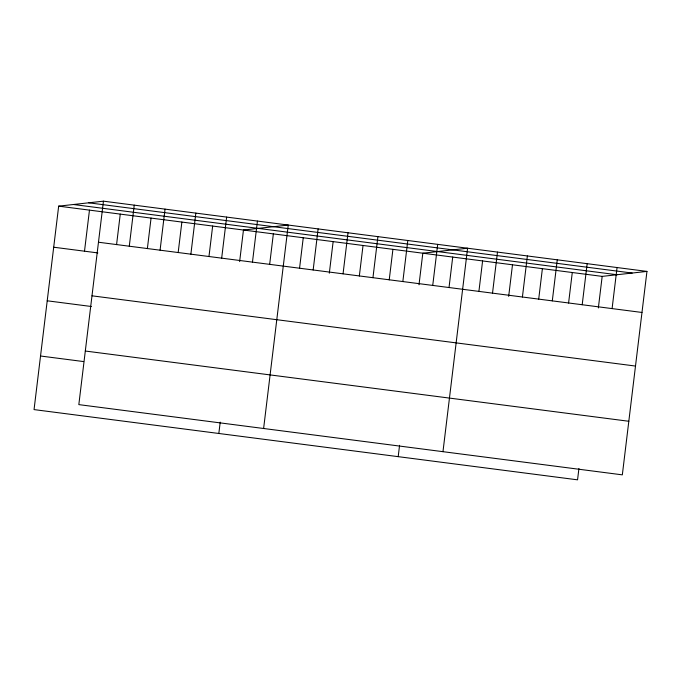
<?xml version="1.0" encoding="UTF-8"?>
<svg xmlns="http://www.w3.org/2000/svg" width="681" height="681" viewBox="0 0 681 681"><rect width="100%" height="100%" fill="white"/><g stroke="black" fill="none" stroke-linecap="round" stroke-linejoin="round"><path stroke-width="1.02" d="M103.444 201.167L78.826 404.616L622.332 474.853L646.95 271.404L103.444 201.167L58.668 206.147L34.05 409.596L577.556 479.833L578.927 468.494M84.504 251.187L89.466 210.131M116.57 244.641L120.265 214.106M129.279 246.207L134.242 205.151M147.368 248.616L151.063 218.09M160.078 250.191L165.04 209.135M178.167 252.6L181.861 222.066M190.876 254.166L195.839 213.11M208.965 256.575L212.659 226.049M221.674 258.15L226.637 217.094M218.839 433.474L220.21 422.135M239.635 261.615L243.457 230.025L288.242 225.053L263.615 428.494M252.472 262.125L257.435 221.07M269.659 264.424L273.353 233.889M299.555 268.288L303.249 237.754M313.158 269.974L318.129 228.918M329.315 273.2L333.137 241.619M343.054 273.839L348.025 232.774M359.338 276.009L363.033 245.483M372.95 277.695L377.912 236.639M389.226 279.874L392.92 249.34M402.837 281.559L407.808 240.504M398.198 456.653L399.568 445.314M418.994 284.786L422.816 253.204L467.592 248.225L442.973 451.673M432.733 285.424L437.704 244.368M449.017 287.603L452.712 257.069M478.905 291.459L482.599 260.934M492.516 293.145L497.488 252.089M508.673 296.38L512.495 264.798M522.412 297.01L527.383 255.954M538.697 299.189L542.391 268.654M552.3 300.874L557.271 259.819M568.584 303.054L572.278 272.519M582.195 304.739L587.167 263.683M598.352 307.965L602.174 276.384L646.95 271.404M612.091 308.604L617.054 267.539M88.666 202.81L632.172 273.047M73.446 204.504L616.952 274.741M58.668 206.147L602.174 276.384M98.481 242.232L641.979 312.46M53.697 247.212L97.843 252.915M91.995 295.818L635.501 366.055M47.219 300.798L91.365 306.501M85.312 351.03L628.818 421.267M40.537 356.01L83.652 361.577"/></g></svg>
